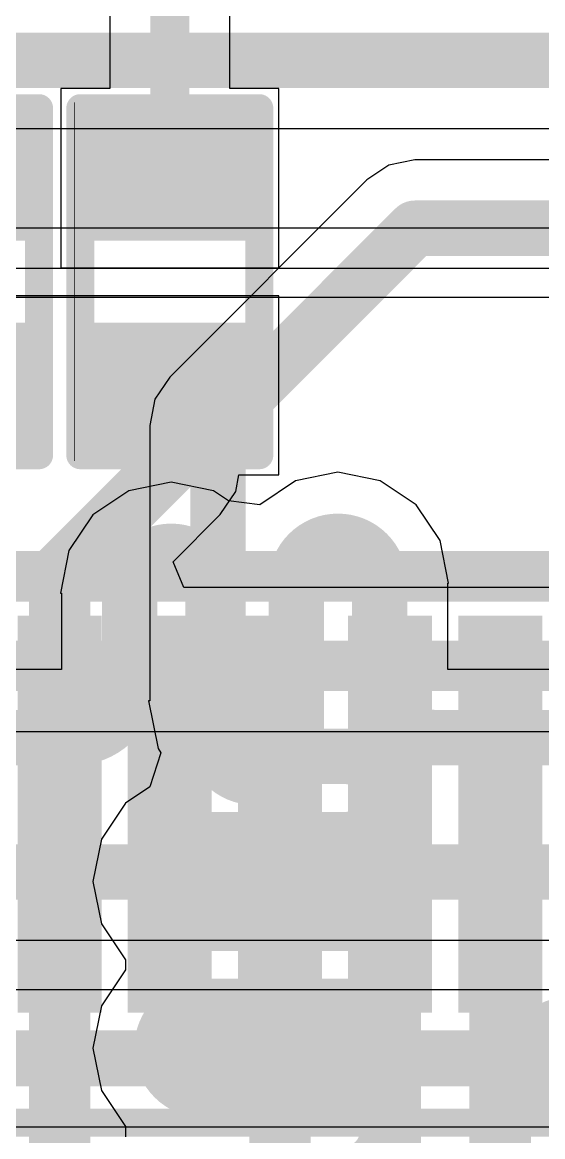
# Model space of a CAD drawing. Header units: inches. Extents: x -3 to 488, y -11 to 93.
# Drawn here: x 75.56 to 77.92, y 31.67 to 36.73 of the extents above; entities that cross this region are included whole.
import ezdxf

# ---------------------------------------------------------------- set-up
doc = ezdxf.new("R2010")
doc.units = ezdxf.units.IN
for name, color, linetype in [('Bottom Layer', 5, 'Continuous'), ('Layer 1', 16, 'Continuous'), ('Layer 2', 76, 'Continuous'), ('Top Layer', 1, 'Continuous'), ('Top Overlay', 2, 'Continuous'), ('Top Paste', 8, 'Continuous'), ('Top Solder', 216, 'Continuous')]:
    doc.layers.add(name, color=color, linetype=linetype)

msp = doc.modelspace()

# ---------------------------------------------------------------- hatches: boundary and pattern name
at = {"layer": 'Top Layer'}
for points in [[(75.9099, 36.2521), (76.5449, 36.2521), (76.5449, 35.7949), (75.9099, 35.7949)], [(75.9099, 35.3123), (76.5449, 35.3123), (76.5449, 34.8551), (75.9099, 34.8551)], [(75.5875, 33.9876), (75.8675, 33.9876), (75.8675, 32.2876), (75.5875, 32.2876)], [(76.0874, 33.9876), (76.3674, 33.9876), (76.3674, 32.2876), (76.0874, 32.2876)], [(76.5875, 33.9876), (76.8675, 33.9876), (76.8675, 32.2876), (76.5875, 32.2876)], [(77.0874, 33.9876), (77.3674, 33.9876), (77.3674, 32.2876), (77.0874, 32.2876)], [(77.5875, 33.9876), (77.8675, 33.9876), (77.8675, 32.2876), (77.5875, 32.2876)]]:
    msp.add_hatch(color=1, dxfattribs=at).paths.add_polyline_path(points)
at = {"layer": 'Top Paste'}
for points in [[(75.9099, 36.2521), (76.5449, 36.2521), (76.5449, 35.7949), (75.9099, 35.7949)], [(75.9099, 35.3123), (76.5449, 35.3123), (76.5449, 34.8551), (75.9099, 34.8551)], [(75.5875, 33.9876), (75.8675, 33.9876), (75.8675, 32.2876), (75.5875, 32.2876)], [(76.0874, 33.9876), (76.3674, 33.9876), (76.3674, 32.2876), (76.0874, 32.2876)], [(76.5875, 33.9876), (76.8675, 33.9876), (76.8675, 32.2876), (76.5875, 32.2876)], [(77.0874, 33.9876), (77.3674, 33.9876), (77.3674, 32.2876), (77.0874, 32.2876)], [(77.5875, 33.9876), (77.8675, 33.9876), (77.8675, 32.2876), (77.5875, 32.2876)]]:
    msp.add_hatch(color=8, dxfattribs=at).paths.add_polyline_path(points)
at = {"layer": 'Top Solder'}
for points in [[(74.8549, 36.3071), (75.5999, 36.3071), (75.5999, 35.7399), (74.8549, 35.7399)], [(75.8549, 36.3071), (76.5999, 36.3071), (76.5999, 35.7399), (75.8549, 35.7399)], [(74.8549, 35.3673), (75.5999, 35.3673), (75.5999, 34.8001), (74.8549, 34.8001)], [(75.8549, 35.3673), (76.5999, 35.3673), (76.5999, 34.8001), (75.8549, 34.8001)], [(75.5367, 34.0384), (75.9183, 34.0384), (75.9183, 32.2368), (75.5367, 32.2368)], [(76.0366, 34.0384), (76.4182, 34.0384), (76.4182, 32.2368), (76.0366, 32.2368)], [(76.5367, 34.0384), (76.9183, 34.0384), (76.9183, 32.2368), (76.5367, 32.2368)], [(77.0366, 34.0384), (77.4182, 34.0384), (77.4182, 32.2368), (77.0366, 32.2368)], [(77.5367, 34.0384), (77.9183, 34.0384), (77.9183, 32.2368), (77.5367, 32.2368)]]:
    msp.add_hatch(color=216, dxfattribs=at).paths.add_polyline_path(points)

# ---------------------------------------------------------------- linework, layer by layer
at = {"layer": 'Bottom Layer'}
for p, q in [((83.8174, 35.4816), (73.752, 35.4816)), ((68.8151, 33.5125), (83.6361, 33.5125)), ((83.6361, 32.3407), (65.4948, 32.3407)), ((67.0581, 31.7191), (83.6361, 31.7191))]:
    msp.add_line(p, q, dxfattribs=at)
for points in [[(68.9834, 34.2167, 0.2286, 0.2286, 0), (91.5495, 34.2167, 0.2286, 0.2286, 0)], [(68.8151, 33.8103, 0.2286, 0.2286, 0), (91.7178, 33.8103, 0.2286, 0.2286, 0)], [(65.4948, 32.0299, 0.254, 0.254, 0), (85.2854, 32.0299, 0.254, 0.254, 0)]]:
    msp.add_lwpolyline(points, format="xyseb", dxfattribs=at)
at = {"layer": 'Layer 1'}
for p, q in [((74.044, 36.2489), (94.537, 36.2489)), ((77.3404, 36.1059), (77.2219, 36.0823)), ((94.4746, 36.1059), (77.3404, 36.1059)), ((77.2219, 36.0823), (77.1215, 36.0152)), ((77.1215, 36.0152), (76.2268, 35.1204)), ((77.1215, 36.0152), (77.1215, 36.0152)), ((76.2268, 35.1204), (76.1597, 35.02)), ((76.1597, 35.02), (76.1361, 34.9016)), ((76.1361, 34.9016), (76.1361, 34.9016)), ((76.1361, 34.9016), (76.1361, 33.6514)), ((76.1361, 33.6514), (76.1312, 33.6514)), ((76.1312, 33.6514), (76.1743, 33.4349)), ((76.1743, 33.4349), (76.187, 33.4158)), ((76.187, 33.4158), (76.137, 33.262)), ((76.137, 33.262), (76.0256, 33.1875)), ((76.0256, 33.1875), (75.9166, 33.0245)), ((75.9166, 33.0245), (75.8784, 32.8323)), ((75.8784, 32.8323), (75.9166, 32.64)), ((75.9166, 32.64), (76.0256, 32.477)), ((76.0256, 32.477), (76.0256, 32.4306)), ((76.0256, 32.4306), (75.9166, 32.2676)), ((75.9166, 32.2676), (75.8784, 32.0754)), ((75.8784, 32.0754), (75.9166, 31.8831)), ((75.9166, 31.8831), (76.0256, 31.7201)), ((76.0256, 31.7201), (76.0256, 31.6737))]:
    msp.add_line(p, q, dxfattribs=at)
for points in [[(73.9158, 36.5584, 0.2515, 0.2515, 0), (94.7648, 36.5584, 0.2515, 0.2515, 0)], [(76.4456, 34.9016, 0.2515, 0.2515, 0), (77.3404, 35.7964, 0.2515, 0.2515, 0)], [(77.3404, 35.7964, 0.2515, 0.2515, 0), (94.5882, 35.7964, 0.2515, 0.2515, 0)], [(76.4456, 34.7239, 0.2515, 0.2515, 0), (76.4456, 34.9016, 0.2515, 0.2515, 0)], [(76.4456, 33.6514, 0.2515, 0.2515, 0), (76.4456, 34.7239, 0.2515, 0.2515, 0)], [(76.697, 33.4, 0.2515, 0.2515, -0.414214), (76.4456, 33.6514, 0.2515, 0.2515, 0)], [(76.697, 33.4, 0.2515, 0.2515, 0), (77.0201, 33.4, 0.2515, 0.2515, 0)], [(77.0201, 33.4, 0.2515, 0.2515, -1), (77.0201, 33.0215, 0.2515, 0.2515, 0)], [(76.3808, 32.643, 0.2515, 0.2515, -1), (76.3808, 33.0215, 0.2515, 0.2515, 0)], [(76.3808, 33.0215, 0.2515, 0.2515, 0), (77.0201, 33.0215, 0.2515, 0.2515, 0)], [(76.3808, 32.643, 0.2515, 0.2515, 0), (77.0262, 32.643, 0.2515, 0.2515, 0)], [(77.0262, 32.643, 0.2515, 0.2515, -1), (77.0262, 32.2646, 0.2515, 0.2515, 0)], [(76.3808, 31.8861, 0.2515, 0.2515, -1), (76.3808, 32.2646, 0.2515, 0.2515, 0)], [(76.3808, 32.2646, 0.2515, 0.2515, 0), (77.0262, 32.2646, 0.2515, 0.2515, 0)], [(78.0484, 31.8059, 0.2515, 0.2515, -1), (78.0484, 32.1844, 0.2515, 0.2515, 0)], [(76.3808, 31.8861, 0.2515, 0.2515, 0), (77.0262, 31.8861, 0.2515, 0.2515, 0)], [(77.0262, 31.8861, 0.2515, 0.2515, -1), (77.0262, 31.5077, 0.2515, 0.2515, 0)]]:
    msp.add_lwpolyline(points, format="xyseb", dxfattribs=at)
for points in [[(77.2775, 35.7964, 0.1257, 0.1257, 1), (77.4032, 35.7964, 0.1257, 0.1257, 1)], [(77.2775, 35.7964, 0.1257, 0.1257, 1), (77.4032, 35.7964, 0.1257, 0.1257, 1)], [(76.3827, 34.9016, 0.1257, 0.1257, 1), (76.5084, 34.9016, 0.1257, 0.1257, 1)], [(76.3827, 34.9016, 0.1257, 0.1257, 1), (76.5084, 34.9016, 0.1257, 0.1257, 1)], [(76.3827, 34.7239, 0.1257, 0.1257, 1), (76.5084, 34.7239, 0.1257, 0.1257, 1)], [(76.3827, 34.7239, 0.1257, 0.1257, 1), (76.5084, 34.7239, 0.1257, 0.1257, 1)], [(76.3827, 33.6514, 0.1257, 0.1257, 1), (76.5084, 33.6514, 0.1257, 0.1257, 1)], [(76.3827, 33.6514, 0.1257, 0.1257, 1), (76.5084, 33.6514, 0.1257, 0.1257, 1)], [(76.6342, 33.4, 0.1257, 0.1257, 1), (76.7599, 33.4, 0.1257, 0.1257, 1)], [(76.6342, 33.4, 0.1257, 0.1257, 1), (76.7599, 33.4, 0.1257, 0.1257, 1)], [(76.9572, 33.4, 0.1257, 0.1257, 1), (77.0829, 33.4, 0.1257, 0.1257, 1)], [(76.9572, 33.4, 0.1257, 0.1257, 1), (77.0829, 33.4, 0.1257, 0.1257, 1)], [(76.3179, 33.0215, 0.1257, 0.1257, 1), (76.4437, 33.0215, 0.1257, 0.1257, 1)], [(76.3179, 33.0215, 0.1257, 0.1257, 1), (76.4437, 33.0215, 0.1257, 0.1257, 1)], [(76.9572, 33.0215, 0.1257, 0.1257, 1), (77.0829, 33.0215, 0.1257, 0.1257, 1)], [(76.9572, 33.0215, 0.1257, 0.1257, 1), (77.0829, 33.0215, 0.1257, 0.1257, 1)], [(76.3179, 32.643, 0.1257, 0.1257, 1), (76.4437, 32.643, 0.1257, 0.1257, 1)], [(76.3179, 32.643, 0.1257, 0.1257, 1), (76.4437, 32.643, 0.1257, 0.1257, 1)], [(76.9633, 32.643, 0.1257, 0.1257, 1), (77.089, 32.643, 0.1257, 0.1257, 1)], [(76.9633, 32.643, 0.1257, 0.1257, 1), (77.089, 32.643, 0.1257, 0.1257, 1)], [(76.3179, 32.2646, 0.1257, 0.1257, 1), (76.4437, 32.2646, 0.1257, 0.1257, 1)], [(76.3179, 32.2646, 0.1257, 0.1257, 1), (76.4437, 32.2646, 0.1257, 0.1257, 1)], [(76.9633, 32.2646, 0.1257, 0.1257, 1), (77.089, 32.2646, 0.1257, 0.1257, 1)], [(76.9633, 32.2646, 0.1257, 0.1257, 1), (77.089, 32.2646, 0.1257, 0.1257, 1)], [(76.3179, 31.8861, 0.1257, 0.1257, 1), (76.4437, 31.8861, 0.1257, 0.1257, 1)], [(76.3179, 31.8861, 0.1257, 0.1257, 1), (76.4437, 31.8861, 0.1257, 0.1257, 1)], [(76.9633, 31.8861, 0.1257, 0.1257, 1), (77.089, 31.8861, 0.1257, 0.1257, 1)], [(76.9633, 31.8861, 0.1257, 0.1257, 1), (77.089, 31.8861, 0.1257, 0.1257, 1)]]:
    msp.add_lwpolyline(points, format="xyseb", close=True, dxfattribs=at)
at = {"layer": 'Layer 2'}
for p, q in [((94.6875, 35.7964), (72.1249, 35.7964)), ((73.7717, 35.6151), (94.5062, 35.6151)), ((76.2339, 34.6434), (76.0416, 34.6052)), ((76.4261, 34.6052), (76.2339, 34.6434)), ((76.7985, 34.6506), (76.6355, 34.5417)), ((76.9908, 34.6888), (76.7985, 34.6506)), ((77.1831, 34.6506), (76.9908, 34.6888)), ((77.346, 34.5417), (77.1831, 34.6506)), ((76.0416, 34.6052), (75.8786, 34.4963)), ((76.4946, 34.5594), (76.4261, 34.6052)), ((76.6355, 34.5417), (76.4946, 34.5594)), ((77.455, 34.3787), (77.346, 34.5417)), ((75.8786, 34.4963), (75.7697, 34.3333)), ((77.4932, 34.1864), (77.455, 34.3787)), ((75.7697, 34.3333), (75.7315, 34.141)), ((77.4895, 33.7945), (77.4895, 34.1864)), ((77.4895, 34.1864), (77.4932, 34.1864)), ((75.7315, 34.141), (75.7352, 34.141)), ((75.7352, 34.141), (75.7352, 33.7945)), ((75.7352, 33.7945), (74.4238, 33.7945)), ((88.582, 33.7945), (77.4895, 33.7945)), ((72.6876, 32.5659), (87.8548, 32.5659))]:
    msp.add_line(p, q, dxfattribs=at)
for points in [[(76.8016, 34.1864, 0.2515, 0.2515, -1), (77.18, 34.1864, 0.2515, 0.2515, 0)], [(76.0446, 34.141, 0.2515, 0.2515, -1), (76.4231, 34.141, 0.2515, 0.2515, 0)], [(76.8016, 33.4939, 0.2515, 0.2515, 0), (76.8016, 34.1864, 0.2515, 0.2515, 0)], [(77.18, 33.7364, 0.2515, 0.2515, 0), (77.18, 34.1864, 0.2515, 0.2515, 0)], [(76.0446, 33.7364, 0.2515, 0.2515, 0), (76.0446, 34.141, 0.2515, 0.2515, 0)], [(76.4231, 33.4939, 0.2515, 0.2515, 0), (76.4231, 34.141, 0.2515, 0.2515, 0)], [(76.0446, 33.7364, 0.2515, 0.2515, -0.414214), (75.7932, 33.485, 0.2515, 0.2515, 0)], [(77.4315, 33.485, 0.2515, 0.2515, -0.414214), (77.18, 33.7364, 0.2515, 0.2515, 0)], [(74.8204, 33.485, 0.2515, 0.2515, 0), (75.7932, 33.485, 0.2515, 0.2515, 0)], [(76.8016, 33.4939, 0.2515, 0.2515, -1), (76.4231, 33.4939, 0.2515, 0.2515, 0)], [(77.4315, 33.485, 0.2515, 0.2515, 0), (77.9357, 33.485, 0.2515, 0.2515, 0)], [(77.9357, 33.485, 0.2515, 0.2515, 0), (88.5821, 33.485, 0.2515, 0.2515, 0)], [(72.6876, 32.8754, 0.2515, 0.2515, 0), (87.983, 32.8754, 0.2515, 0.2515, 0)]]:
    msp.add_lwpolyline(points, format="xyseb", dxfattribs=at)
for points in [[(76.7387, 34.1864, 0.1257, 0.1257, 1), (76.8644, 34.1864, 0.1257, 0.1257, 1)], [(76.7387, 34.1864, 0.1257, 0.1257, 1), (76.8644, 34.1864, 0.1257, 0.1257, 1)], [(77.1172, 34.1864, 0.1257, 0.1257, 1), (77.2429, 34.1864, 0.1257, 0.1257, 1)], [(77.1172, 34.1864, 0.1257, 0.1257, 1), (77.2429, 34.1864, 0.1257, 0.1257, 1)], [(75.9818, 34.141, 0.1257, 0.1257, 1), (76.1075, 34.141, 0.1257, 0.1257, 1)], [(75.9818, 34.141, 0.1257, 0.1257, 1), (76.1075, 34.141, 0.1257, 0.1257, 1)], [(76.3602, 34.141, 0.1257, 0.1257, 1), (76.486, 34.141, 0.1257, 0.1257, 1)], [(76.3602, 34.141, 0.1257, 0.1257, 1), (76.486, 34.141, 0.1257, 0.1257, 1)], [(75.9818, 33.7364, 0.1257, 0.1257, 1), (76.1075, 33.7364, 0.1257, 0.1257, 1)], [(75.9818, 33.7364, 0.1257, 0.1257, 1), (76.1075, 33.7364, 0.1257, 0.1257, 1)], [(77.1172, 33.7364, 0.1257, 0.1257, 1), (77.2429, 33.7364, 0.1257, 0.1257, 1)], [(77.1172, 33.7364, 0.1257, 0.1257, 1), (77.2429, 33.7364, 0.1257, 0.1257, 1)], [(75.7303, 33.485, 0.1257, 0.1257, 1), (75.856, 33.485, 0.1257, 0.1257, 1)], [(75.7303, 33.485, 0.1257, 0.1257, 1), (75.856, 33.485, 0.1257, 0.1257, 1)], [(76.3602, 33.4939, 0.1257, 0.1257, 1), (76.486, 33.4939, 0.1257, 0.1257, 1)], [(76.3602, 33.4939, 0.1257, 0.1257, 1), (76.486, 33.4939, 0.1257, 0.1257, 1)], [(76.7387, 33.4939, 0.1257, 0.1257, 1), (76.8644, 33.4939, 0.1257, 0.1257, 1)], [(76.7387, 33.4939, 0.1257, 0.1257, 1), (76.8644, 33.4939, 0.1257, 0.1257, 1)], [(77.3686, 33.485, 0.1257, 0.1257, 1), (77.4943, 33.485, 0.1257, 0.1257, 1)], [(77.3686, 33.485, 0.1257, 0.1257, 1), (77.4943, 33.485, 0.1257, 0.1257, 1)], [(77.8728, 33.485, 0.1257, 0.1257, 1), (77.9985, 33.485, 0.1257, 0.1257, 1)], [(77.8728, 33.485, 0.1257, 0.1257, 1), (77.9985, 33.485, 0.1257, 0.1257, 1)]]:
    msp.add_lwpolyline(points, format="xyseb", close=True, dxfattribs=at)
at = {"layer": 'Top Layer'}
for p, q in [((75.9555, 37.1289), (75.9555, 36.4299)), ((76.4993, 36.4299), (76.4993, 37.1069)), ((75.9555, 36.4299), (75.7321, 36.4299)), ((75.7321, 36.4299), (75.7321, 35.6171)), ((76.7227, 36.4299), (76.4993, 36.4299)), ((76.7227, 35.6171), (76.7227, 36.4299)), ((75.7321, 35.6171), (76.7227, 35.6171)), ((75.7227, 35.4901), (74.7321, 35.4901)), ((75.7321, 35.4901), (75.7227, 35.4901)), ((75.7227, 35.4901), (75.7227, 35.4901)), ((75.8497, 35.4901), (75.7321, 35.4901)), ((75.7321, 35.4901), (75.7321, 35.4901)), ((76.7227, 35.4901), (75.8497, 35.4901)), ((76.7227, 34.6773), (76.7227, 35.4901)), ((76.5265, 34.6017), (76.5415, 34.6773)), ((76.5415, 34.6773), (76.7227, 34.6773)), ((76.4563, 34.4966), (76.5265, 34.6017)), ((76.2424, 34.2828), (76.4563, 34.4966)), ((76.291, 34.1654), (76.2424, 34.2828)), ((76.9096, 34.1654), (76.291, 34.1654)), ((77.5452, 34.1654), (76.9096, 34.1654)), ((76.9096, 34.1654), (76.9096, 34.1654)), ((77.9096, 34.1654), (77.5452, 34.1654)), ((77.5452, 34.1654), (77.5452, 34.1654)), ((78.5452, 34.1654), (77.9096, 34.1654)), ((77.9096, 34.1654), (77.9096, 34.1654))]:
    msp.add_line(p, q, dxfattribs=at)
for points in [[(76.2274, 36.0235, 0.1778, 0.1778, 0), (76.2274, 37.5026, 0.1778, 0.1778, 0)], [(76.2274, 34.7255, 0.2794, 0.2794, 0), (76.2274, 35.0837, 0.2794, 0.2794, 0)], [(75.7275, 34.2257, 0.2794, 0.2794, 0), (76.2274, 34.7255, 0.2794, 0.2794, 0)], [(75.7275, 31.3255, 0.2794, 0.2794, 0), (75.7275, 34.2257, 0.2794, 0.2794, 0)], [(76.7275, 31.2311, 0.2794, 0.2794, 0), (76.7275, 33.1376, 0.2794, 0.2794, 0)], [(77.2277, 30.9653, 0.2794, 0.2794, 0), (77.2277, 33.1376, 0.2794, 0.2794, 0)], [(77.7275, 30.7795, 0.2794, 0.2794, 0), (77.7275, 33.1376, 0.2794, 0.2794, 0)]]:
    msp.add_lwpolyline(points, format="xyseb", dxfattribs=at)
for points in [[(76.183, 36.0235, 0.0889, 0.0889, 1), (76.2719, 36.0235, 0.0889, 0.0889, 1)], [(76.1576, 35.0837, 0.1397, 0.1397, 1), (76.2973, 35.0837, 0.1397, 0.1397, 1)], [(76.1576, 34.7255, 0.1397, 0.1397, 1), (76.2973, 34.7255, 0.1397, 0.1397, 1)], [(76.1576, 34.7255, 0.1397, 0.1397, 1), (76.2973, 34.7255, 0.1397, 0.1397, 1)], [(75.6577, 34.2257, 0.1397, 0.1397, 1), (75.7974, 34.2257, 0.1397, 0.1397, 1)], [(75.6577, 34.2257, 0.1397, 0.1397, 1), (75.7974, 34.2257, 0.1397, 0.1397, 1)], [(76.6577, 33.1376, 0.1397, 0.1397, 1), (76.7974, 33.1376, 0.1397, 0.1397, 1)], [(77.1578, 33.1376, 0.1397, 0.1397, 1), (77.2975, 33.1376, 0.1397, 0.1397, 1)], [(77.6577, 33.1376, 0.1397, 0.1397, 1), (77.7974, 33.1376, 0.1397, 0.1397, 1)]]:
    msp.add_lwpolyline(points, format="xyseb", close=True, dxfattribs=at)
at = {"layer": 'Top Overlay'}
for points in [[(74.821, 36.341, 0.127, 0.127, 0), (75.6338, 36.341, 0.127, 0.127, 0)], [(75.6338, 34.7662, 0.127, 0.127, 0), (75.6338, 36.341, 0.127, 0.127, 0)], [(75.821, 34.7662, 0.127, 0.127, 0), (75.821, 36.341, 0.127, 0.127, 0)], [(75.821, 36.341, 0.127, 0.127, 0), (76.6338, 36.341, 0.127, 0.127, 0)], [(75.7956, 34.7408, 0.00323, 0.00323, 0), (75.7956, 36.3664, 0.00323, 0.00323, 0)], [(76.6338, 34.7662, 0.127, 0.127, 0), (76.6338, 36.341, 0.127, 0.127, 0)], [(74.821, 34.7662, 0.127, 0.127, 0), (75.6338, 34.7662, 0.127, 0.127, 0)], [(75.821, 34.7662, 0.127, 0.127, 0), (76.6338, 34.7662, 0.127, 0.127, 0)], [(68.8775, 31.7377, 0.127, 0.127, 0), (81.0775, 31.7377, 0.127, 0.127, 0)]]:
    msp.add_lwpolyline(points, format="xyseb", dxfattribs=at)
for points in [[(75.6021, 36.341, 0.0635, 0.0635, 1), (75.6656, 36.341, 0.0635, 0.0635, 1)], [(75.6021, 36.341, 0.0635, 0.0635, 1), (75.6656, 36.341, 0.0635, 0.0635, 1)], [(75.7893, 36.341, 0.0635, 0.0635, 1), (75.8528, 36.341, 0.0635, 0.0635, 1)], [(75.7893, 36.341, 0.0635, 0.0635, 1), (75.8528, 36.341, 0.0635, 0.0635, 1)], [(75.7948, 36.3664, 0.00161, 0.00161, 1), (75.7964, 36.3664, 0.00161, 0.00161, 1)], [(76.6021, 36.341, 0.0635, 0.0635, 1), (76.6656, 36.341, 0.0635, 0.0635, 1)], [(76.6021, 36.341, 0.0635, 0.0635, 1), (76.6656, 36.341, 0.0635, 0.0635, 1)], [(75.6021, 34.7662, 0.0635, 0.0635, 1), (75.6656, 34.7662, 0.0635, 0.0635, 1)], [(75.6021, 34.7662, 0.0635, 0.0635, 1), (75.6656, 34.7662, 0.0635, 0.0635, 1)], [(75.7893, 34.7662, 0.0635, 0.0635, 1), (75.8528, 34.7662, 0.0635, 0.0635, 1)], [(75.7893, 34.7662, 0.0635, 0.0635, 1), (75.8528, 34.7662, 0.0635, 0.0635, 1)], [(76.6021, 34.7662, 0.0635, 0.0635, 1), (76.6656, 34.7662, 0.0635, 0.0635, 1)], [(76.6021, 34.7662, 0.0635, 0.0635, 1), (76.6656, 34.7662, 0.0635, 0.0635, 1)], [(75.7948, 34.7408, 0.00161, 0.00161, 1), (75.7964, 34.7408, 0.00161, 0.00161, 1)]]:
    msp.add_lwpolyline(points, format="xyseb", close=True, dxfattribs=at)

doc.saveas('drawing.dxf')
